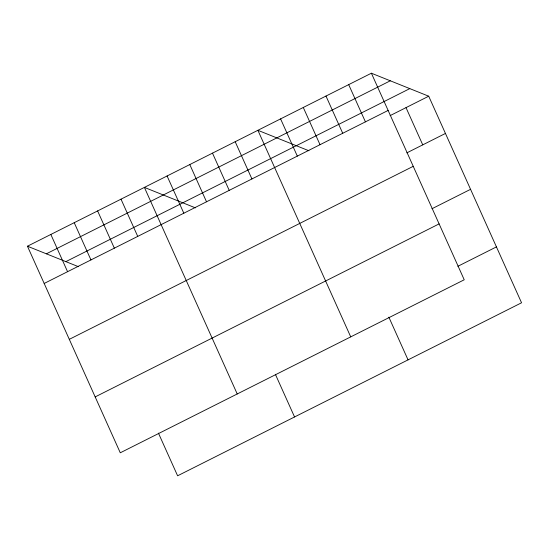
<?xml version="1.0" encoding="UTF-8"?>
<svg xmlns="http://www.w3.org/2000/svg" width="549" height="549" viewBox="0 0 549 549"><rect width="100%" height="100%" fill="white"/><g stroke="black" fill="none" stroke-linecap="round" stroke-linejoin="round"><path stroke-width="0.82" d="M371.392 73.209L464.228 279.777L120.286 452.795L27.45 246.22L371.392 73.209L428.714 96.205L521.55 302.78L177.608 475.791L158.428 433.106M46.37 253.81L390.305 80.799M65.859 261.633L409.794 88.615M44.181 283.456L388.122 110.438M390.126 115.619L428.714 96.205M406.857 152.855L445.445 133.441M69.298 339.337L413.239 166.32M431.967 208.737L470.562 189.323M95.169 396.913L439.111 223.896M457.845 266.306L496.433 246.899M308.909 150.769L257.893 130.305L350.729 336.873M195.41 207.865L144.387 187.394L237.23 393.969M27.45 246.22L78.466 266.69M406.013 107.625L422.744 144.861M348.69 84.628L365.421 121.857M325.989 96.048L342.72 133.277M303.288 107.467L320.026 144.696M388.864 317.185L408.051 359.876M280.587 118.886L297.325 156.115M235.192 141.724L251.922 178.953M212.49 153.137L229.221 190.373M189.789 164.556L206.52 201.792M275.365 374.281L294.552 416.966M167.088 175.975L183.826 213.211M121 199.163L137.737 236.393M97.612 210.926L114.35 248.162M74.225 222.688L90.956 259.924M50.837 234.457L67.568 271.686"/></g></svg>
